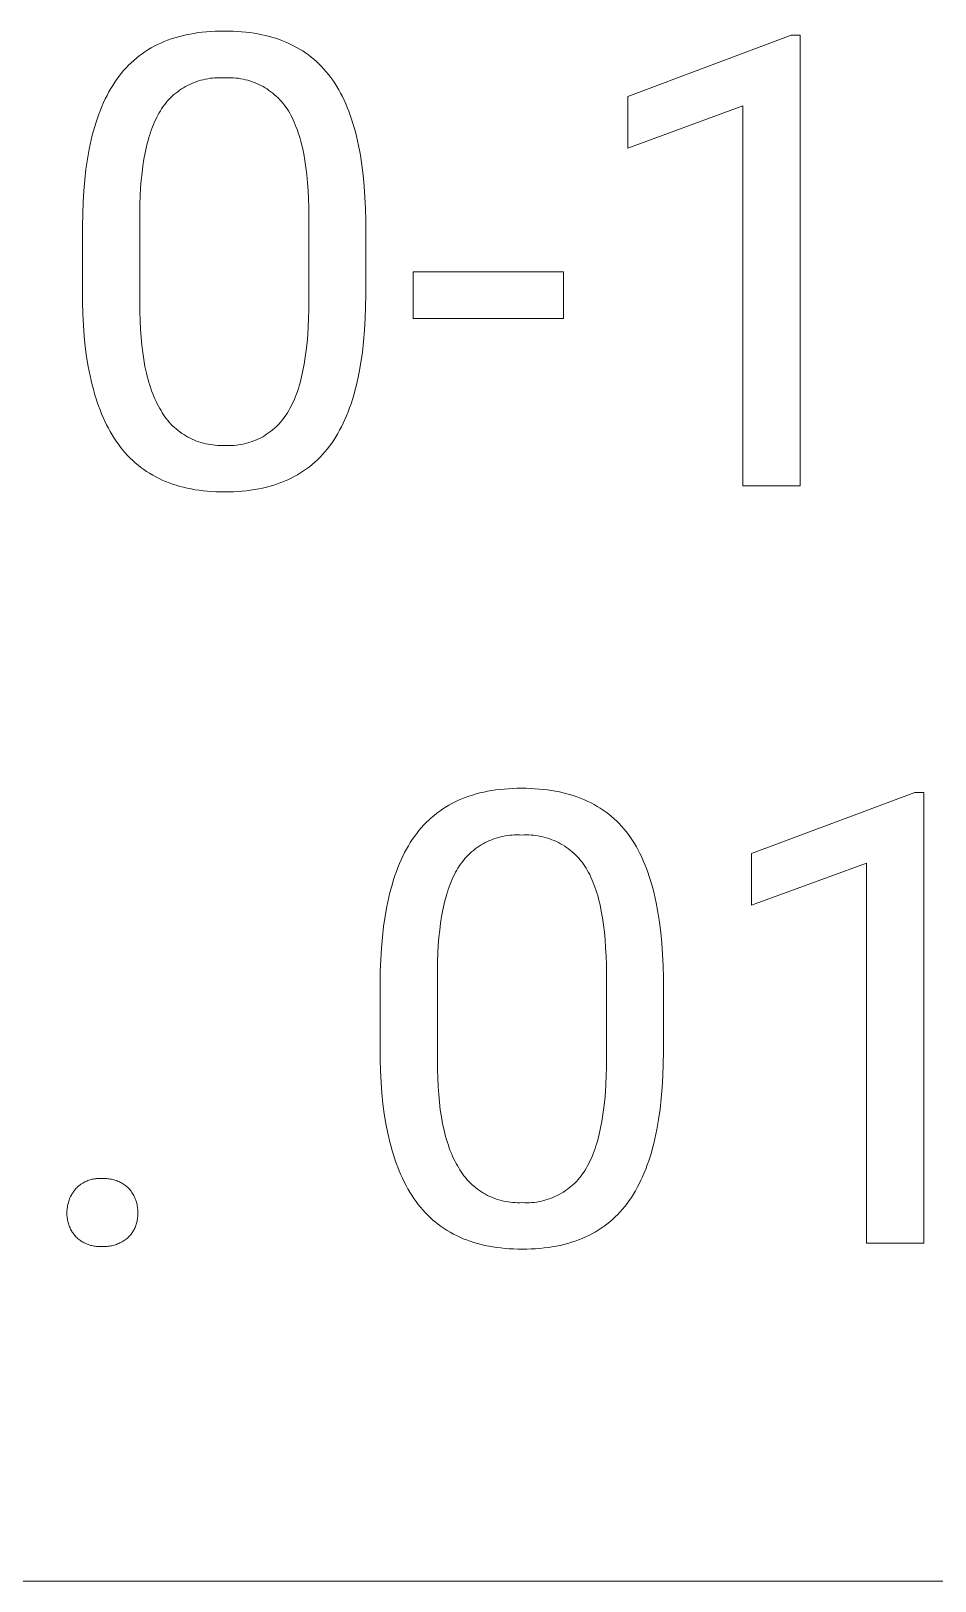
# Model space of a CAD drawing. Header units: millimetres. Extents: x -1893 to 2799, y -925 to 2353.
# Drawn here: x 1751.3 to 1840.9, y -662.3 to -508.8 of the extents above; entities that cross this region are included whole.
import ezdxf

# ---------------------------------------------------------------- set-up
doc = ezdxf.new("R2010")
doc.units = ezdxf.units.MM
doc.header["$MEASUREMENT"] = 0
doc.layers.add('Domyślny', color=7, linetype='Continuous', true_color=0x000000)

msp = doc.modelspace()

# ---------------------------------------------------------------- linework, layer by layer
at = {"layer": 'Domyślny', "color": 18, "lineweight": 15, "true_color": 0x000000}
for p, q in [((1764.85, -509.73), (1765.2, -509.6)), ((1765.2, -509.6), (1765.56, -509.49)), ((1765.56, -509.49), (1765.92, -509.38)), ((1765.92, -509.38), (1766.3, -509.28)), ((1766.3, -509.28), (1766.68, -509.19)), ((1766.68, -509.19), (1767.07, -509.12)), ((1767.07, -509.12), (1767.46, -509.05)), ((1767.46, -509.05), (1767.87, -508.98)), ((1767.87, -508.98), (1768.28, -508.93)), ((1768.28, -508.93), (1768.7, -508.89)), ((1768.7, -508.89), (1769.12, -508.86)), ((1769.12, -508.86), (1769.55, -508.84)), ((1769.55, -508.84), (1770, -508.82)), ((1770, -508.82), (1770.44, -508.82)), ((1770.44, -508.82), (1770.89, -508.82)), ((1770.89, -508.82), (1771.33, -508.83)), ((1771.33, -508.83), (1771.76, -508.86)), ((1771.76, -508.86), (1772.18, -508.89)), ((1772.18, -508.89), (1772.6, -508.93)), ((1772.6, -508.93), (1773.01, -508.98)), ((1773.01, -508.98), (1773.41, -509.04)), ((1773.41, -509.04), (1773.8, -509.1)), ((1773.8, -509.1), (1774.19, -509.18)), ((1774.19, -509.18), (1774.56, -509.27)), ((1774.56, -509.27), (1774.93, -509.36)), ((1774.93, -509.36), (1775.3, -509.46)), ((1775.3, -509.46), (1775.65, -509.57)), ((1775.65, -509.57), (1776, -509.7)), ((1776, -509.7), (1776.34, -509.83)), ((1810.45, -515.29), (1826.62, -509.22)), ((1826.62, -509.22), (1827.51, -509.22)), ((1827.51, -509.22), (1827.51, -553.86)), ((1762.03, -511.28), (1762.32, -511.07)), ((1762.32, -511.07), (1762.61, -510.87)), ((1762.61, -510.87), (1762.9, -510.68)), ((1762.9, -510.68), (1763.21, -510.5)), ((1763.21, -510.5), (1763.52, -510.33)), ((1763.52, -510.33), (1763.84, -510.16)), ((1763.84, -510.16), (1764.17, -510.01)), ((1764.17, -510.01), (1764.51, -509.87)), ((1764.51, -509.87), (1764.85, -509.73)), ((1776.34, -509.83), (1776.67, -509.97)), ((1776.67, -509.97), (1777, -510.11)), ((1777, -510.11), (1777.32, -510.27)), ((1777.32, -510.27), (1777.63, -510.44)), ((1777.63, -510.44), (1777.93, -510.61)), ((1777.93, -510.61), (1778.23, -510.79)), ((1778.23, -510.79), (1778.52, -510.99)), ((1778.52, -510.99), (1778.8, -511.19)), ((1778.8, -511.19), (1779.08, -511.4)), ((1760.26, -513.01), (1760.49, -512.73)), ((1760.49, -512.73), (1760.73, -512.47)), ((1760.73, -512.47), (1760.98, -512.21)), ((1760.98, -512.21), (1761.23, -511.96)), ((1761.23, -511.96), (1761.49, -511.73)), ((1761.49, -511.73), (1761.76, -511.5)), ((1761.76, -511.5), (1762.03, -511.28)), ((1779.08, -511.4), (1779.34, -511.62)), ((1779.34, -511.62), (1779.6, -511.85)), ((1779.6, -511.85), (1779.85, -512.09)), ((1779.85, -512.09), (1780.1, -512.33)), ((1780.1, -512.33), (1780.34, -512.59)), ((1780.34, -512.59), (1780.57, -512.85)), ((1759.22, -514.52), (1759.41, -514.2)), ((1759.41, -514.2), (1759.61, -513.88)), ((1759.61, -513.88), (1759.82, -513.58)), ((1759.82, -513.58), (1760.04, -513.29)), ((1760.04, -513.29), (1760.26, -513.01)), ((1766.63, -514.32), (1766.42, -514.44)), ((1766.83, -514.21), (1766.63, -514.32)), ((1767.04, -514.1), (1766.83, -514.21)), ((1767.25, -514.01), (1767.04, -514.1)), ((1767.47, -513.92), (1767.25, -514.01)), ((1767.69, -513.84), (1767.47, -513.92)), ((1767.91, -513.76), (1767.69, -513.84)), ((1768.13, -513.69), (1767.91, -513.76)), ((1768.36, -513.64), (1768.13, -513.69)), ((1768.59, -513.58), (1768.36, -513.64)), ((1768.82, -513.54), (1768.59, -513.58)), ((1769.05, -513.5), (1768.82, -513.54)), ((1769.28, -513.48), (1769.05, -513.5)), ((1769.51, -513.46), (1769.28, -513.48)), ((1769.74, -513.45), (1769.51, -513.46)), ((1769.98, -513.44), (1769.74, -513.45)), ((1770.21, -513.45), (1769.98, -513.44)), ((1770.44, -513.46), (1770.21, -513.45)), ((1770.68, -513.45), (1770.44, -513.46)), ((1770.92, -513.44), (1770.68, -513.45)), ((1771.15, -513.44), (1770.92, -513.44)), ((1771.39, -513.46), (1771.15, -513.44)), ((1771.62, -513.48), (1771.39, -513.46)), ((1771.85, -513.5), (1771.62, -513.48)), ((1772.09, -513.54), (1771.85, -513.5)), ((1772.32, -513.58), (1772.09, -513.54)), ((1772.55, -513.64), (1772.32, -513.58)), ((1772.78, -513.69), (1772.55, -513.64)), ((1773, -513.76), (1772.78, -513.69)), ((1773.23, -513.84), (1773, -513.76)), ((1773.45, -513.92), (1773.23, -513.84)), ((1773.66, -514.01), (1773.45, -513.92)), ((1773.88, -514.11), (1773.66, -514.01)), ((1774.09, -514.21), (1773.88, -514.11)), ((1774.3, -514.32), (1774.09, -514.21)), ((1774.5, -514.44), (1774.3, -514.32)), ((1780.57, -512.85), (1780.79, -513.13)), ((1780.79, -513.13), (1781.01, -513.41)), ((1781.01, -513.41), (1781.21, -513.7)), ((1781.21, -513.7), (1781.42, -514)), ((1781.42, -514), (1781.61, -514.32)), ((1781.61, -514.32), (1781.8, -514.64)), ((1758.5, -515.91), (1758.67, -515.54)), ((1758.67, -515.54), (1758.85, -515.19)), ((1758.85, -515.19), (1759.03, -514.85)), ((1759.03, -514.85), (1759.22, -514.52)), ((1764.82, -515.78), (1764.67, -515.96)), ((1764.98, -515.61), (1764.82, -515.78)), ((1765.14, -515.44), (1764.98, -515.61)), ((1765.31, -515.28), (1765.14, -515.44)), ((1765.48, -515.12), (1765.31, -515.28)), ((1765.66, -514.97), (1765.48, -515.12)), ((1765.85, -514.83), (1765.66, -514.97)), ((1766.03, -514.69), (1765.85, -514.83)), ((1766.23, -514.56), (1766.03, -514.69)), ((1766.42, -514.44), (1766.23, -514.56)), ((1774.7, -514.56), (1774.5, -514.44)), ((1774.89, -514.7), (1774.7, -514.56)), ((1775.09, -514.83), (1774.89, -514.7)), ((1775.27, -514.98), (1775.09, -514.83)), ((1775.45, -515.13), (1775.27, -514.98)), ((1775.63, -515.29), (1775.45, -515.13)), ((1775.8, -515.45), (1775.63, -515.29)), ((1775.96, -515.62), (1775.8, -515.45)), ((1776.12, -515.79), (1775.96, -515.62)), ((1776.27, -515.97), (1776.12, -515.79)), ((1781.8, -514.64), (1781.98, -514.97)), ((1781.98, -514.97), (1782.16, -515.31)), ((1782.16, -515.31), (1782.33, -515.66)), ((1782.33, -515.66), (1782.49, -516.02)), ((1810.45, -520.41), (1810.45, -515.29)), ((1757.89, -517.45), (1758.04, -517.05)), ((1758.04, -517.05), (1758.19, -516.66)), ((1758.19, -516.66), (1758.34, -516.28)), ((1758.34, -516.28), (1758.5, -515.91)), ((1763.78, -517.36), (1763.67, -517.59)), ((1763.89, -517.14), (1763.78, -517.36)), ((1764.01, -516.93), (1763.89, -517.14)), ((1764.13, -516.72), (1764.01, -516.93)), ((1764.26, -516.53), (1764.13, -516.72)), ((1764.39, -516.33), (1764.26, -516.53)), ((1764.53, -516.14), (1764.39, -516.33)), ((1764.67, -515.96), (1764.53, -516.14)), ((1776.42, -516.16), (1776.27, -515.97)), ((1776.56, -516.35), (1776.42, -516.16)), ((1776.69, -516.54), (1776.56, -516.35)), ((1776.82, -516.74), (1776.69, -516.54)), ((1776.94, -516.95), (1776.82, -516.74)), ((1777.06, -517.16), (1776.94, -516.95)), ((1777.18, -517.39), (1777.06, -517.16)), ((1777.29, -517.62), (1777.18, -517.39)), ((1782.49, -516.02), (1782.65, -516.39)), ((1782.65, -516.39), (1782.8, -516.77)), ((1782.8, -516.77), (1782.94, -517.16)), ((1782.94, -517.16), (1783.08, -517.56)), ((1821.84, -516.24), (1810.45, -520.41)), ((1821.84, -553.86), (1821.84, -516.24)), ((1757.39, -519.15), (1757.51, -518.71)), ((1757.51, -518.71), (1757.63, -518.28)), ((1757.63, -518.28), (1757.76, -517.86)), ((1757.76, -517.86), (1757.89, -517.45)), ((1763.17, -518.84), (1763.09, -519.11)), ((1763.27, -518.57), (1763.17, -518.84)), ((1763.36, -518.32), (1763.27, -518.57)), ((1763.46, -518.07), (1763.36, -518.32)), ((1763.56, -517.83), (1763.46, -518.07)), ((1763.67, -517.59), (1763.56, -517.83)), ((1777.4, -517.86), (1777.29, -517.62)), ((1777.5, -518.1), (1777.4, -517.86)), ((1777.6, -518.36), (1777.5, -518.1)), ((1777.7, -518.62), (1777.6, -518.36)), ((1777.79, -518.89), (1777.7, -518.62)), ((1777.88, -519.17), (1777.79, -518.89)), ((1783.08, -517.56), (1783.21, -517.97)), ((1783.21, -517.97), (1783.33, -518.39)), ((1783.33, -518.39), (1783.45, -518.82)), ((1783.45, -518.82), (1783.56, -519.25)), ((1757.08, -520.53), (1757.18, -520.06)), ((1757.18, -520.06), (1757.28, -519.6)), ((1757.28, -519.6), (1757.39, -519.15)), ((1762.77, -520.25), (1762.63, -520.87)), ((1762.84, -519.96), (1762.77, -520.25)), ((1762.92, -519.67), (1762.84, -519.96)), ((1763, -519.38), (1762.92, -519.67)), ((1763.09, -519.11), (1763, -519.38)), ((1777.97, -519.45), (1777.88, -519.17)), ((1778.05, -519.74), (1777.97, -519.45)), ((1778.12, -520.04), (1778.05, -519.74)), ((1778.2, -520.35), (1778.12, -520.04)), ((1778.33, -520.99), (1778.2, -520.35)), ((1783.56, -519.25), (1783.67, -519.7)), ((1783.67, -519.7), (1783.77, -520.16)), ((1783.77, -520.16), (1783.94, -521.1)), ((1756.76, -522.51), (1756.91, -521.5)), ((1756.91, -521.5), (1757.08, -520.53)), ((1762.51, -521.51), (1762.41, -522.18)), ((1762.63, -520.87), (1762.51, -521.51)), ((1778.45, -521.65), (1778.33, -520.99)), ((1778.55, -522.35), (1778.45, -521.65)), ((1783.94, -521.1), (1784.1, -522.09)), ((1756.64, -523.56), (1756.76, -522.51)), ((1762.32, -522.88), (1762.24, -523.6)), ((1762.41, -522.18), (1762.32, -522.88)), ((1778.64, -523.08), (1778.55, -522.35)), ((1778.71, -523.84), (1778.64, -523.08)), ((1784.1, -522.09), (1784.22, -523.11)), ((1784.22, -523.11), (1784.32, -524.17)), ((1756.48, -525.77), (1756.55, -524.65)), ((1756.55, -524.65), (1756.64, -523.56)), ((1762.18, -524.35), (1762.13, -525.13)), ((1762.24, -523.6), (1762.18, -524.35)), ((1778.76, -524.63), (1778.71, -523.84)), ((1778.8, -525.45), (1778.76, -524.63)), ((1784.32, -524.17), (1784.4, -525.27)), ((1756.44, -526.94), (1756.48, -525.77)), ((1762.1, -525.94), (1762.09, -526.77)), ((1762.13, -525.13), (1762.1, -525.94)), ((1778.83, -526.31), (1778.8, -525.45)), ((1778.84, -527.19), (1778.83, -526.31)), ((1784.4, -525.27), (1784.45, -526.41)), ((1784.45, -526.41), (1784.48, -527.58)), ((1756.43, -528.14), (1756.44, -526.94)), ((1756.43, -535.67), (1756.43, -528.14)), ((1762.09, -526.77), (1762.09, -535.8)), ((1778.84, -536.44), (1778.84, -527.19)), ((1784.48, -527.58), (1784.48, -534.91)), ((1789.16, -537.29), (1789.16, -532.68)), ((1789.16, -532.68), (1804.05, -532.68)), ((1804.05, -532.68), (1804.05, -537.29)), ((1756.46, -536.83), (1756.43, -535.67)), ((1762.09, -535.8), (1762.09, -536.68)), ((1784.48, -534.91), (1784.46, -536.13)), ((1756.52, -537.95), (1756.46, -536.83)), ((1762.09, -536.68), (1762.12, -537.54)), ((1778.78, -538.12), (1778.82, -537.3)), ((1778.82, -537.3), (1778.84, -536.44)), ((1784.42, -537.31), (1784.36, -538.45)), ((1784.46, -536.13), (1784.42, -537.31)), ((1804.05, -537.29), (1789.16, -537.29)), ((1756.6, -539.03), (1756.52, -537.95)), ((1762.12, -537.54), (1762.16, -538.36)), ((1762.16, -538.36), (1762.22, -539.16)), ((1778.73, -538.92), (1778.78, -538.12)), ((1784.36, -538.45), (1784.26, -539.56)), ((1756.7, -540.07), (1756.6, -539.03)), ((1756.83, -541.08), (1756.7, -540.07)), ((1762.22, -539.16), (1762.29, -539.92)), ((1762.29, -539.92), (1762.38, -540.66)), ((1778.49, -541.13), (1778.59, -540.42)), ((1778.59, -540.42), (1778.67, -539.68)), ((1778.67, -539.68), (1778.73, -538.92)), ((1784.26, -539.56), (1784.15, -540.62)), ((1756.99, -542.05), (1756.83, -541.08)), ((1762.38, -540.66), (1762.49, -541.37)), ((1762.49, -541.37), (1762.61, -542.05)), ((1778.26, -542.46), (1778.39, -541.81)), ((1778.39, -541.81), (1778.49, -541.13)), ((1784, -541.64), (1783.83, -542.62)), ((1784.15, -540.62), (1784, -541.64)), ((1757.17, -542.98), (1756.99, -542.05)), ((1757.28, -543.44), (1757.17, -542.98)), ((1757.38, -543.88), (1757.28, -543.44)), ((1762.61, -542.05), (1762.75, -542.7)), ((1762.75, -542.7), (1762.83, -543.01)), ((1762.83, -543.01), (1762.91, -543.32)), ((1762.91, -543.32), (1762.99, -543.62)), ((1777.97, -543.67), (1778.05, -543.38)), ((1778.05, -543.38), (1778.12, -543.08)), ((1778.12, -543.08), (1778.26, -542.46)), ((1783.73, -543.09), (1783.63, -543.56)), ((1783.83, -542.62), (1783.73, -543.09)), ((1757.5, -544.31), (1757.38, -543.88)), ((1757.62, -544.74), (1757.5, -544.31)), ((1757.74, -545.16), (1757.62, -544.74)), ((1762.99, -543.62), (1763.08, -543.91)), ((1763.08, -543.91), (1763.18, -544.2)), ((1763.18, -544.2), (1763.27, -544.47)), ((1763.27, -544.47), (1763.37, -544.74)), ((1763.37, -544.74), (1763.48, -545.01)), ((1763.48, -545.01), (1763.59, -545.26)), ((1777.41, -545.28), (1777.52, -545.03)), ((1777.52, -545.03), (1777.61, -544.77)), ((1777.61, -544.77), (1777.71, -544.51)), ((1777.71, -544.51), (1777.8, -544.24)), ((1777.8, -544.24), (1777.88, -543.96)), ((1777.88, -543.96), (1777.97, -543.67)), ((1783.29, -544.9), (1783.16, -545.32)), ((1783.41, -544.46), (1783.29, -544.9)), ((1783.52, -544.01), (1783.41, -544.46)), ((1783.63, -543.56), (1783.52, -544.01)), ((1757.88, -545.57), (1757.74, -545.16)), ((1758.02, -545.96), (1757.88, -545.57)), ((1758.16, -546.35), (1758.02, -545.96)), ((1758.31, -546.74), (1758.16, -546.35)), ((1763.59, -545.26), (1763.7, -545.51)), ((1763.7, -545.51), (1763.82, -545.75)), ((1763.82, -545.75), (1763.94, -545.98)), ((1763.94, -545.98), (1764.07, -546.21)), ((1764.07, -546.21), (1764.2, -546.42)), ((1764.2, -546.42), (1764.32, -546.63)), ((1776.73, -546.63), (1776.85, -546.42)), ((1776.85, -546.42), (1776.97, -546.21)), ((1776.97, -546.21), (1777.09, -545.98)), ((1777.09, -545.98), (1777.2, -545.76)), ((1777.2, -545.76), (1777.31, -545.52)), ((1777.31, -545.52), (1777.41, -545.28)), ((1782.73, -546.54), (1782.58, -546.92)), ((1782.88, -546.14), (1782.73, -546.54)), ((1783.02, -545.74), (1782.88, -546.14)), ((1783.16, -545.32), (1783.02, -545.74)), ((1758.47, -547.11), (1758.31, -546.74)), ((1758.64, -547.47), (1758.47, -547.11)), ((1758.81, -547.82), (1758.64, -547.47)), ((1758.99, -548.17), (1758.81, -547.82)), ((1764.32, -546.63), (1764.44, -546.83)), ((1764.44, -546.83), (1764.58, -547.02)), ((1764.58, -547.02), (1764.72, -547.21)), ((1764.72, -547.21), (1764.87, -547.39)), ((1764.87, -547.39), (1765.02, -547.57)), ((1765.02, -547.57), (1765.18, -547.75)), ((1765.18, -547.75), (1765.35, -547.92)), ((1765.35, -547.92), (1765.52, -548.08)), ((1765.52, -548.08), (1765.7, -548.23)), ((1775.39, -548.2), (1775.56, -548.05)), ((1775.56, -548.05), (1775.73, -547.89)), ((1775.73, -547.89), (1775.89, -547.72)), ((1775.89, -547.72), (1776.04, -547.55)), ((1776.04, -547.55), (1776.19, -547.38)), ((1776.19, -547.38), (1776.34, -547.2)), ((1776.34, -547.2), (1776.47, -547.01)), ((1776.47, -547.01), (1776.6, -546.82)), ((1776.6, -546.82), (1776.73, -546.63)), ((1782.07, -548.02), (1781.89, -548.36)), ((1782.25, -547.66), (1782.07, -548.02)), ((1782.42, -547.3), (1782.25, -547.66)), ((1782.58, -546.92), (1782.42, -547.3)), ((1759.17, -548.5), (1758.99, -548.17)), ((1759.36, -548.83), (1759.17, -548.5)), ((1759.56, -549.15), (1759.36, -548.83)), ((1759.77, -549.45), (1759.56, -549.15)), ((1759.98, -549.75), (1759.77, -549.45)), ((1765.7, -548.23), (1765.88, -548.38)), ((1765.88, -548.38), (1766.07, -548.53)), ((1766.07, -548.53), (1766.26, -548.67)), ((1766.26, -548.67), (1766.46, -548.8)), ((1766.46, -548.8), (1766.66, -548.92)), ((1766.66, -548.92), (1766.86, -549.04)), ((1766.86, -549.04), (1767.07, -549.15)), ((1767.07, -549.15), (1767.29, -549.25)), ((1767.29, -549.25), (1767.5, -549.34)), ((1767.5, -549.34), (1767.72, -549.43)), ((1767.72, -549.43), (1767.95, -549.51)), ((1767.95, -549.51), (1768.17, -549.58)), ((1768.17, -549.58), (1768.4, -549.65)), ((1772.56, -549.67), (1772.78, -549.62)), ((1772.78, -549.62), (1773, -549.55)), ((1773, -549.55), (1773.22, -549.48)), ((1773.22, -549.48), (1773.44, -549.39)), ((1773.44, -549.39), (1773.65, -549.31)), ((1773.65, -549.31), (1773.86, -549.21)), ((1773.86, -549.21), (1774.07, -549.11)), ((1774.07, -549.11), (1774.27, -549)), ((1774.27, -549), (1774.47, -548.88)), ((1774.47, -548.88), (1774.66, -548.76)), ((1774.66, -548.76), (1774.85, -548.63)), ((1774.85, -548.63), (1775.04, -548.49)), ((1775.04, -548.49), (1775.22, -548.35)), ((1775.22, -548.35), (1775.39, -548.2)), ((1781.31, -549.34), (1781.1, -549.64)), ((1781.51, -549.02), (1781.31, -549.34)), ((1781.7, -548.7), (1781.51, -549.02)), ((1781.89, -548.36), (1781.7, -548.7)), ((1760.19, -550.04), (1759.98, -549.75)), ((1760.42, -550.33), (1760.19, -550.04)), ((1760.65, -550.6), (1760.42, -550.33)), ((1760.89, -550.86), (1760.65, -550.6)), ((1761.14, -551.12), (1760.89, -550.86)), ((1761.39, -551.36), (1761.14, -551.12)), ((1768.4, -549.65), (1768.63, -549.7)), ((1768.63, -549.7), (1768.86, -549.75)), ((1768.86, -549.75), (1769.09, -549.79)), ((1769.09, -549.79), (1769.33, -549.82)), ((1769.33, -549.82), (1769.56, -549.85)), ((1769.56, -549.85), (1769.8, -549.86)), ((1769.8, -549.86), (1770.03, -549.87)), ((1770.03, -549.87), (1770.27, -549.87)), ((1770.27, -549.87), (1770.51, -549.86)), ((1770.51, -549.86), (1770.74, -549.87)), ((1770.74, -549.87), (1770.97, -549.87)), ((1770.97, -549.87), (1771.2, -549.87)), ((1771.2, -549.87), (1771.43, -549.86)), ((1771.43, -549.86), (1771.66, -549.84)), ((1771.66, -549.84), (1771.88, -549.81)), ((1771.88, -549.81), (1772.11, -549.77)), ((1772.11, -549.77), (1772.34, -549.73)), ((1772.34, -549.73), (1772.56, -549.67)), ((1779.95, -551.03), (1779.69, -551.28)), ((1780.19, -550.77), (1779.95, -551.03)), ((1780.43, -550.51), (1780.19, -550.77)), ((1780.66, -550.23), (1780.43, -550.51)), ((1780.88, -549.94), (1780.66, -550.23)), ((1781.1, -549.64), (1780.88, -549.94)), ((1761.65, -551.6), (1761.39, -551.36)), ((1761.92, -551.82), (1761.65, -551.6)), ((1762.19, -552.04), (1761.92, -551.82)), ((1762.48, -552.25), (1762.19, -552.04)), ((1762.77, -552.44), (1762.48, -552.25)), ((1763.06, -552.63), (1762.77, -552.44)), ((1763.37, -552.81), (1763.06, -552.63)), ((1778.02, -552.58), (1777.71, -552.77)), ((1778.32, -552.39), (1778.02, -552.58)), ((1778.61, -552.19), (1778.32, -552.39)), ((1778.89, -551.98), (1778.61, -552.19)), ((1779.16, -551.76), (1778.89, -551.98)), ((1779.43, -551.52), (1779.16, -551.76)), ((1779.69, -551.28), (1779.43, -551.52)), ((1763.68, -552.98), (1763.37, -552.81)), ((1764, -553.14), (1763.68, -552.98)), ((1764.32, -553.3), (1764, -553.14)), ((1764.65, -553.44), (1764.32, -553.3)), ((1764.99, -553.57), (1764.65, -553.44)), ((1765.34, -553.7), (1764.99, -553.57)), ((1765.7, -553.81), (1765.34, -553.7)), ((1766.06, -553.92), (1765.7, -553.81)), ((1766.43, -554.01), (1766.06, -553.92)), ((1766.8, -554.1), (1766.43, -554.01)), ((1767.19, -554.18), (1766.8, -554.1)), ((1767.58, -554.25), (1767.19, -554.18)), ((1773.47, -554.24), (1773.07, -554.3)), ((1773.87, -554.17), (1773.47, -554.24)), ((1774.25, -554.09), (1773.87, -554.17)), ((1774.63, -554), (1774.25, -554.09)), ((1775.01, -553.9), (1774.63, -554)), ((1775.37, -553.79), (1775.01, -553.9)), ((1775.73, -553.67), (1775.37, -553.79)), ((1776.08, -553.55), (1775.73, -553.67)), ((1776.42, -553.41), (1776.08, -553.55)), ((1776.75, -553.26), (1776.42, -553.41)), ((1777.08, -553.11), (1776.75, -553.26)), ((1777.4, -552.94), (1777.08, -553.11)), ((1777.71, -552.77), (1777.4, -552.94)), ((1827.51, -553.86), (1821.84, -553.86)), ((1767.97, -554.31), (1767.58, -554.25)), ((1768.38, -554.36), (1767.97, -554.31)), ((1768.79, -554.4), (1768.38, -554.36)), ((1769.21, -554.43), (1768.79, -554.4)), ((1769.63, -554.45), (1769.21, -554.43)), ((1770.07, -554.47), (1769.63, -554.45)), ((1770.51, -554.47), (1770.07, -554.47)), ((1770.95, -554.47), (1770.51, -554.47)), ((1771.39, -554.45), (1770.95, -554.47)), ((1771.82, -554.43), (1771.39, -554.45)), ((1772.25, -554.4), (1771.82, -554.43)), ((1772.66, -554.35), (1772.25, -554.4)), ((1773.07, -554.3), (1772.66, -554.35)), ((1793.65, -585.02), (1793.99, -584.87)), ((1793.99, -584.87), (1794.33, -584.74)), ((1794.33, -584.74), (1794.68, -584.61)), ((1794.68, -584.61), (1795.04, -584.5)), ((1795.04, -584.5), (1795.4, -584.39)), ((1795.4, -584.39), (1795.78, -584.29)), ((1795.78, -584.29), (1796.16, -584.2)), ((1796.16, -584.2), (1796.55, -584.12)), ((1796.55, -584.12), (1796.94, -584.05)), ((1796.94, -584.05), (1797.35, -583.99)), ((1797.35, -583.99), (1797.76, -583.94)), ((1797.76, -583.94), (1798.17, -583.9)), ((1798.17, -583.9), (1798.6, -583.87)), ((1798.6, -583.87), (1799.03, -583.84)), ((1799.03, -583.84), (1799.48, -583.83)), ((1799.48, -583.83), (1799.92, -583.83)), ((1799.92, -583.83), (1800.37, -583.83)), ((1800.37, -583.83), (1800.81, -583.84)), ((1800.81, -583.84), (1801.24, -583.87)), ((1801.24, -583.87), (1801.66, -583.9)), ((1801.66, -583.9), (1802.08, -583.94)), ((1802.08, -583.94), (1802.49, -583.99)), ((1802.49, -583.99), (1802.89, -584.05)), ((1802.89, -584.05), (1803.28, -584.11)), ((1803.28, -584.11), (1803.67, -584.19)), ((1803.67, -584.19), (1804.04, -584.27)), ((1804.04, -584.27), (1804.41, -584.37)), ((1804.41, -584.37), (1804.78, -584.47)), ((1804.78, -584.47), (1805.13, -584.58)), ((1805.13, -584.58), (1805.48, -584.7)), ((1805.48, -584.7), (1805.82, -584.83)), ((1805.82, -584.83), (1806.15, -584.97)), ((1822.68, -590.29), (1838.86, -584.23)), ((1838.86, -584.23), (1839.75, -584.23)), ((1839.75, -584.23), (1839.75, -628.87)), ((1791.24, -586.51), (1791.51, -586.29)), ((1791.51, -586.29), (1791.8, -586.08)), ((1791.8, -586.08), (1792.09, -585.88)), ((1792.09, -585.88), (1792.38, -585.69)), ((1792.38, -585.69), (1792.69, -585.51)), ((1792.69, -585.51), (1793, -585.34)), ((1793, -585.34), (1793.32, -585.17)), ((1793.32, -585.17), (1793.65, -585.02)), ((1806.15, -584.97), (1806.48, -585.12)), ((1806.48, -585.12), (1806.8, -585.28)), ((1806.8, -585.28), (1807.11, -585.44)), ((1807.11, -585.44), (1807.41, -585.62)), ((1807.41, -585.62), (1807.71, -585.8)), ((1807.71, -585.8), (1808, -585.99)), ((1808, -585.99), (1808.28, -586.19)), ((1808.28, -586.19), (1808.56, -586.4)), ((1808.56, -586.4), (1808.82, -586.62)), ((1789.52, -588.3), (1789.74, -588.02)), ((1789.74, -588.02), (1789.97, -587.74)), ((1789.97, -587.74), (1790.21, -587.48)), ((1790.21, -587.48), (1790.45, -587.22)), ((1790.45, -587.22), (1790.71, -586.97)), ((1790.71, -586.97), (1790.97, -586.74)), ((1790.97, -586.74), (1791.24, -586.51)), ((1808.82, -586.62), (1809.08, -586.85)), ((1809.08, -586.85), (1809.33, -587.09)), ((1809.33, -587.09), (1809.58, -587.33)), ((1809.58, -587.33), (1809.82, -587.59)), ((1809.82, -587.59), (1810.05, -587.85)), ((1810.05, -587.85), (1810.27, -588.12)), ((1788.51, -589.86), (1788.7, -589.53)), ((1788.7, -589.53), (1788.89, -589.21)), ((1788.89, -589.21), (1789.09, -588.89)), ((1789.09, -588.89), (1789.3, -588.59)), ((1789.3, -588.59), (1789.52, -588.3)), ((1795.9, -589.44), (1795.7, -589.56)), ((1796.1, -589.32), (1795.9, -589.44)), ((1796.31, -589.21), (1796.1, -589.32)), ((1796.52, -589.11), (1796.31, -589.21)), ((1796.73, -589.01), (1796.52, -589.11)), ((1796.95, -588.92), (1796.73, -589.01)), ((1797.17, -588.84), (1796.95, -588.92)), ((1797.39, -588.77), (1797.17, -588.84)), ((1797.61, -588.7), (1797.39, -588.77)), ((1797.84, -588.64), (1797.61, -588.7)), ((1798.07, -588.59), (1797.84, -588.64)), ((1798.3, -588.55), (1798.07, -588.59)), ((1798.53, -588.51), (1798.3, -588.55)), ((1798.76, -588.48), (1798.53, -588.51)), ((1798.99, -588.46), (1798.76, -588.48)), ((1799.22, -588.45), (1798.99, -588.46)), ((1799.46, -588.45), (1799.22, -588.45)), ((1799.69, -588.45), (1799.46, -588.45)), ((1799.92, -588.47), (1799.69, -588.45)), ((1800.16, -588.45), (1799.92, -588.47)), ((1800.39, -588.45), (1800.16, -588.45)), ((1800.63, -588.45), (1800.39, -588.45)), ((1800.87, -588.46), (1800.63, -588.45)), ((1801.1, -588.48), (1800.87, -588.46)), ((1801.33, -588.51), (1801.1, -588.48)), ((1801.57, -588.55), (1801.33, -588.51)), ((1801.8, -588.59), (1801.57, -588.55)), ((1802.03, -588.64), (1801.8, -588.59)), ((1802.25, -588.7), (1802.03, -588.64)), ((1802.48, -588.77), (1802.25, -588.7)), ((1802.7, -588.84), (1802.48, -588.77)), ((1802.92, -588.92), (1802.7, -588.84)), ((1803.14, -589.01), (1802.92, -588.92)), ((1803.36, -589.11), (1803.14, -589.01)), ((1803.57, -589.21), (1803.36, -589.11)), ((1803.77, -589.32), (1803.57, -589.21)), ((1803.98, -589.44), (1803.77, -589.32)), ((1804.18, -589.56), (1803.98, -589.44)), ((1810.27, -588.12), (1810.49, -588.4)), ((1810.49, -588.4), (1810.69, -588.7)), ((1810.69, -588.7), (1810.9, -589)), ((1810.9, -589), (1811.09, -589.31)), ((1811.09, -589.31), (1811.28, -589.63)), ((1787.82, -591.29), (1787.98, -590.91)), ((1787.98, -590.91), (1788.15, -590.55)), ((1788.15, -590.55), (1788.33, -590.2)), ((1788.33, -590.2), (1788.51, -589.86)), ((1794.15, -590.97), (1794.01, -591.15)), ((1794.3, -590.79), (1794.15, -590.97)), ((1794.46, -590.62), (1794.3, -590.79)), ((1794.62, -590.45), (1794.46, -590.62)), ((1794.79, -590.29), (1794.62, -590.45)), ((1794.96, -590.13), (1794.79, -590.29)), ((1795.14, -589.98), (1794.96, -590.13)), ((1795.32, -589.83), (1795.14, -589.98)), ((1795.51, -589.7), (1795.32, -589.83)), ((1795.7, -589.56), (1795.51, -589.7)), ((1804.37, -589.69), (1804.18, -589.56)), ((1804.56, -589.83), (1804.37, -589.69)), ((1804.75, -589.98), (1804.56, -589.83)), ((1804.93, -590.13), (1804.75, -589.98)), ((1805.11, -590.28), (1804.93, -590.13)), ((1805.28, -590.45), (1805.11, -590.28)), ((1805.44, -590.61), (1805.28, -590.45)), ((1805.6, -590.79), (1805.44, -590.61)), ((1805.75, -590.97), (1805.6, -590.79)), ((1805.9, -591.15), (1805.75, -590.97)), ((1811.28, -589.63), (1811.46, -589.96)), ((1811.46, -589.96), (1811.64, -590.3)), ((1811.64, -590.3), (1811.81, -590.65)), ((1811.81, -590.65), (1811.97, -591.01)), ((1811.97, -591.01), (1812.13, -591.38)), ((1822.68, -595.42), (1822.68, -590.29)), ((1787.24, -592.87), (1787.37, -592.46)), ((1787.37, -592.46), (1787.52, -592.06)), ((1787.52, -592.06), (1787.67, -591.67)), ((1787.67, -591.67), (1787.82, -591.29)), ((1793.15, -592.6), (1793.04, -592.84)), ((1793.26, -592.37), (1793.15, -592.6)), ((1793.37, -592.15), (1793.26, -592.37)), ((1793.49, -591.94), (1793.37, -592.15)), ((1793.61, -591.73), (1793.49, -591.94)), ((1793.74, -591.53), (1793.61, -591.73)), ((1793.87, -591.34), (1793.74, -591.53)), ((1794.01, -591.15), (1793.87, -591.34)), ((1806.04, -591.34), (1805.9, -591.15)), ((1806.17, -591.53), (1806.04, -591.34)), ((1806.3, -591.73), (1806.17, -591.53)), ((1806.42, -591.94), (1806.3, -591.73)), ((1806.54, -592.16), (1806.42, -591.94)), ((1806.66, -592.38), (1806.54, -592.16)), ((1806.77, -592.62), (1806.66, -592.38)), ((1806.88, -592.86), (1806.77, -592.62)), ((1812.13, -591.38), (1812.28, -591.76)), ((1812.28, -591.76), (1812.42, -592.15)), ((1812.42, -592.15), (1812.56, -592.55)), ((1812.56, -592.55), (1812.69, -592.96)), ((1834.07, -591.25), (1822.68, -595.42)), ((1834.07, -628.87), (1834.07, -591.25)), ((1786.76, -594.61), (1786.87, -594.16)), ((1786.87, -594.16), (1786.99, -593.72)), ((1786.99, -593.72), (1787.11, -593.29)), ((1787.11, -593.29), (1787.24, -592.87)), ((1792.57, -594.11), (1792.48, -594.39)), ((1792.65, -593.85), (1792.57, -594.11)), ((1792.75, -593.58), (1792.65, -593.85)), ((1792.84, -593.33), (1792.75, -593.58)), ((1792.94, -593.08), (1792.84, -593.33)), ((1793.04, -592.84), (1792.94, -593.08)), ((1806.98, -593.1), (1806.88, -592.86)), ((1807.08, -593.36), (1806.98, -593.1)), ((1807.18, -593.62), (1807.08, -593.36)), ((1807.27, -593.89), (1807.18, -593.62)), ((1807.36, -594.17), (1807.27, -593.89)), ((1812.69, -592.96), (1812.81, -593.38)), ((1812.81, -593.38), (1812.93, -593.81)), ((1812.93, -593.81), (1813.04, -594.25)), ((1786.39, -596.51), (1786.56, -595.54)), ((1786.56, -595.54), (1786.66, -595.07)), ((1786.66, -595.07), (1786.76, -594.61)), ((1792.25, -595.26), (1792.11, -595.88)), ((1792.32, -594.96), (1792.25, -595.26)), ((1792.4, -594.67), (1792.32, -594.96)), ((1792.48, -594.39), (1792.4, -594.67)), ((1807.45, -594.45), (1807.36, -594.17)), ((1807.53, -594.75), (1807.45, -594.45)), ((1807.6, -595.05), (1807.53, -594.75)), ((1807.68, -595.36), (1807.6, -595.05)), ((1807.81, -595.99), (1807.68, -595.36)), ((1813.04, -594.25), (1813.15, -594.7)), ((1813.15, -594.7), (1813.25, -595.16)), ((1813.25, -595.16), (1813.42, -596.1)), ((1786.24, -597.52), (1786.39, -596.51)), ((1791.89, -597.19), (1791.8, -597.88)), ((1791.99, -596.52), (1791.89, -597.19)), ((1792.11, -595.88), (1791.99, -596.52)), ((1807.93, -596.66), (1807.81, -595.99)), ((1808.03, -597.36), (1807.93, -596.66)), ((1813.42, -596.1), (1813.58, -597.09)), ((1813.58, -597.09), (1813.7, -598.11)), ((1786.03, -599.66), (1786.12, -598.57)), ((1786.12, -598.57), (1786.24, -597.52)), ((1791.72, -598.61), (1791.66, -599.36)), ((1791.8, -597.88), (1791.72, -598.61)), ((1808.12, -598.09), (1808.03, -597.36)), ((1808.19, -598.85), (1808.12, -598.09)), ((1813.7, -598.11), (1813.8, -599.17)), ((1785.96, -600.78), (1786.03, -599.66)), ((1791.61, -600.14), (1791.58, -600.95)), ((1791.66, -599.36), (1791.61, -600.14)), ((1808.24, -599.64), (1808.19, -598.85)), ((1808.28, -600.46), (1808.24, -599.64)), ((1813.8, -599.17), (1813.88, -600.27)), ((1813.88, -600.27), (1813.93, -601.41)), ((1785.92, -601.95), (1785.96, -600.78)), ((1791.58, -600.95), (1791.57, -601.78)), ((1791.57, -601.78), (1791.57, -610.81)), ((1808.31, -601.32), (1808.28, -600.46)), ((1808.31, -602.2), (1808.31, -601.32)), ((1813.93, -601.41), (1813.96, -602.59)), ((1785.91, -603.15), (1785.92, -601.95)), ((1785.91, -610.68), (1785.91, -603.15)), ((1808.31, -611.45), (1808.31, -602.2)), ((1813.96, -602.59), (1813.96, -609.92)), ((1785.94, -611.83), (1785.91, -610.68)), ((1791.57, -610.81), (1791.57, -611.69)), ((1813.96, -609.92), (1813.94, -611.14)), ((1786, -612.95), (1785.94, -611.83)), ((1791.57, -611.69), (1791.6, -612.54)), ((1791.6, -612.54), (1791.64, -613.37)), ((1808.26, -613.13), (1808.3, -612.3)), ((1808.3, -612.3), (1808.31, -611.45)), ((1813.9, -612.32), (1813.84, -613.46)), ((1813.94, -611.14), (1813.9, -612.32)), ((1786.08, -614.03), (1786, -612.95)), ((1786.18, -615.07), (1786.08, -614.03)), ((1791.64, -613.37), (1791.7, -614.16)), ((1808.15, -614.69), (1808.21, -613.93)), ((1808.21, -613.93), (1808.26, -613.13)), ((1813.84, -613.46), (1813.74, -614.56)), ((1786.31, -616.08), (1786.18, -615.07)), ((1791.7, -614.16), (1791.77, -614.93)), ((1791.77, -614.93), (1791.86, -615.67)), ((1807.97, -616.14), (1808.07, -615.43)), ((1808.07, -615.43), (1808.15, -614.69)), ((1813.63, -615.62), (1813.48, -616.64)), ((1813.74, -614.56), (1813.63, -615.62)), ((1786.47, -617.04), (1786.31, -616.08)), ((1786.65, -617.98), (1786.47, -617.04)), ((1791.86, -615.67), (1791.97, -616.37)), ((1791.97, -616.37), (1792.09, -617.05)), ((1792.09, -617.05), (1792.23, -617.7)), ((1807.74, -617.47), (1807.87, -616.82)), ((1807.87, -616.82), (1807.97, -616.14)), ((1813.48, -616.64), (1813.31, -617.62)), ((1786.76, -618.43), (1786.65, -617.98)), ((1786.86, -618.88), (1786.76, -618.43)), ((1792.23, -617.7), (1792.31, -618.01)), ((1792.31, -618.01), (1792.39, -618.32)), ((1792.39, -618.32), (1792.47, -618.62)), ((1792.47, -618.62), (1792.56, -618.91)), ((1807.36, -618.97), (1807.45, -618.68)), ((1807.45, -618.68), (1807.53, -618.39)), ((1807.53, -618.39), (1807.6, -618.09)), ((1807.6, -618.09), (1807.74, -617.47)), ((1813.11, -618.56), (1813, -619.01)), ((1813.21, -618.09), (1813.11, -618.56)), ((1813.31, -617.62), (1813.21, -618.09)), ((1786.98, -619.31), (1786.86, -618.88)), ((1787.1, -619.74), (1786.98, -619.31)), ((1787.22, -620.15), (1787.1, -619.74)), ((1787.36, -620.56), (1787.22, -620.15)), ((1792.56, -618.91), (1792.66, -619.19)), ((1792.66, -619.19), (1792.75, -619.47)), ((1792.75, -619.47), (1792.85, -619.74)), ((1792.85, -619.74), (1792.96, -620)), ((1792.96, -620), (1793.07, -620.26)), ((1793.07, -620.26), (1793.18, -620.5)), ((1806.89, -620.29), (1807, -620.04)), ((1807, -620.04), (1807.09, -619.78)), ((1807.09, -619.78), (1807.19, -619.52)), ((1807.19, -619.52), (1807.28, -619.25)), ((1807.28, -619.25), (1807.36, -618.97)), ((1812.77, -619.89), (1812.64, -620.32)), ((1812.89, -619.46), (1812.77, -619.89)), ((1813, -619.01), (1812.89, -619.46)), ((1787.5, -620.96), (1787.36, -620.56)), ((1787.64, -621.35), (1787.5, -620.96)), ((1787.79, -621.73), (1787.64, -621.35)), ((1787.95, -622.1), (1787.79, -621.73)), ((1793.18, -620.5), (1793.3, -620.74)), ((1793.3, -620.74), (1793.42, -620.98)), ((1793.42, -620.98), (1793.55, -621.2)), ((1793.55, -621.2), (1793.68, -621.42)), ((1793.68, -621.42), (1793.8, -621.62)), ((1793.8, -621.62), (1793.92, -621.82)), ((1806.08, -621.84), (1806.21, -621.64)), ((1806.21, -621.64), (1806.33, -621.43)), ((1806.33, -621.43), (1806.45, -621.22)), ((1806.45, -621.22), (1806.57, -620.99)), ((1806.57, -620.99), (1806.68, -620.77)), ((1806.68, -620.77), (1806.79, -620.53)), ((1806.79, -620.53), (1806.89, -620.29)), ((1812.21, -621.54), (1812.06, -621.92)), ((1812.36, -621.14), (1812.21, -621.54)), ((1812.5, -620.73), (1812.36, -621.14)), ((1812.64, -620.32), (1812.5, -620.73)), ((1755.85, -623.39), (1755.93, -623.32)), ((1755.93, -623.32), (1756.01, -623.25)), ((1756.01, -623.25), (1756.1, -623.18)), ((1756.1, -623.18), (1756.18, -623.11)), ((1756.18, -623.11), (1756.27, -623.05)), ((1756.27, -623.05), (1756.37, -622.99)), ((1756.37, -622.99), (1756.46, -622.93)), ((1756.46, -622.93), (1756.56, -622.87)), ((1756.56, -622.87), (1756.65, -622.82)), ((1756.65, -622.82), (1756.75, -622.77)), ((1756.75, -622.77), (1756.85, -622.73)), ((1756.85, -622.73), (1756.96, -622.69)), ((1756.96, -622.69), (1757.06, -622.65)), ((1757.06, -622.65), (1757.17, -622.62)), ((1757.17, -622.62), (1757.27, -622.59)), ((1757.27, -622.59), (1757.38, -622.56)), ((1757.38, -622.56), (1757.49, -622.54)), ((1757.49, -622.54), (1757.59, -622.52)), ((1757.59, -622.52), (1757.7, -622.5)), ((1757.7, -622.5), (1757.81, -622.49)), ((1757.81, -622.49), (1757.92, -622.48)), ((1757.92, -622.48), (1758.03, -622.48)), ((1758.03, -622.48), (1758.14, -622.48)), ((1758.14, -622.48), (1758.25, -622.48)), ((1758.25, -622.48), (1758.36, -622.49)), ((1758.36, -622.49), (1758.48, -622.48)), ((1758.48, -622.48), (1758.6, -622.48)), ((1758.6, -622.48), (1758.71, -622.48)), ((1758.71, -622.48), (1758.83, -622.49)), ((1758.83, -622.49), (1758.95, -622.5)), ((1758.95, -622.5), (1759.06, -622.51)), ((1759.06, -622.51), (1759.18, -622.53)), ((1759.18, -622.53), (1759.29, -622.55)), ((1759.29, -622.55), (1759.41, -622.58)), ((1759.41, -622.58), (1759.52, -622.61)), ((1759.52, -622.61), (1759.63, -622.64)), ((1759.63, -622.64), (1759.74, -622.68)), ((1759.74, -622.68), (1759.85, -622.72)), ((1759.85, -622.72), (1759.96, -622.76)), ((1759.96, -622.76), (1760.07, -622.81)), ((1760.07, -622.81), (1760.17, -622.86)), ((1760.17, -622.86), (1760.27, -622.91)), ((1760.27, -622.91), (1760.38, -622.97)), ((1760.38, -622.97), (1760.47, -623.04)), ((1760.47, -623.04), (1760.57, -623.1)), ((1760.57, -623.1), (1760.67, -623.17)), ((1760.67, -623.17), (1760.76, -623.24)), ((1760.76, -623.24), (1760.85, -623.31)), ((1760.85, -623.31), (1760.94, -623.39)), ((1788.12, -622.46), (1787.95, -622.1)), ((1788.29, -622.82), (1788.12, -622.46)), ((1788.47, -623.16), (1788.29, -622.82)), ((1788.65, -623.5), (1788.47, -623.16)), ((1793.92, -621.82), (1794.06, -622.02)), ((1794.06, -622.02), (1794.2, -622.2)), ((1794.2, -622.2), (1794.35, -622.39)), ((1794.35, -622.39), (1794.5, -622.57)), ((1794.5, -622.57), (1794.66, -622.74)), ((1794.66, -622.74), (1794.83, -622.91)), ((1794.83, -622.91), (1795, -623.08)), ((1795, -623.08), (1795.18, -623.23)), ((1795.18, -623.23), (1795.36, -623.38)), ((1804.64, -623.4), (1804.82, -623.25)), ((1804.82, -623.25), (1805, -623.09)), ((1805, -623.09), (1805.17, -622.93)), ((1805.17, -622.93), (1805.34, -622.76)), ((1805.34, -622.76), (1805.5, -622.59)), ((1805.5, -622.59), (1805.65, -622.41)), ((1805.65, -622.41), (1805.8, -622.22)), ((1805.8, -622.22), (1805.94, -622.03)), ((1805.94, -622.03), (1806.08, -621.84)), ((1811.55, -623.02), (1811.37, -623.37)), ((1811.73, -622.66), (1811.55, -623.02)), ((1811.9, -622.3), (1811.73, -622.66)), ((1812.06, -621.92), (1811.9, -622.3)), ((1754.99, -624.95), (1755.02, -624.84)), ((1755.02, -624.84), (1755.05, -624.72)), ((1755.05, -624.72), (1755.09, -624.61)), ((1755.09, -624.61), (1755.14, -624.49)), ((1755.14, -624.49), (1755.18, -624.38)), ((1755.18, -624.38), (1755.24, -624.27)), ((1755.24, -624.27), (1755.29, -624.17)), ((1755.29, -624.17), (1755.35, -624.06)), ((1755.35, -624.06), (1755.41, -623.96)), ((1755.41, -623.96), (1755.48, -623.85)), ((1755.48, -623.85), (1755.54, -623.76)), ((1755.54, -623.76), (1755.62, -623.66)), ((1755.62, -623.66), (1755.69, -623.56)), ((1755.69, -623.56), (1755.77, -623.47)), ((1755.77, -623.47), (1755.85, -623.39)), ((1760.94, -623.39), (1761.02, -623.47)), ((1761.02, -623.47), (1761.1, -623.56)), ((1761.1, -623.56), (1761.17, -623.66)), ((1761.17, -623.66), (1761.25, -623.75)), ((1761.25, -623.75), (1761.32, -623.85)), ((1761.32, -623.85), (1761.38, -623.96)), ((1761.38, -623.96), (1761.44, -624.06)), ((1761.44, -624.06), (1761.5, -624.16)), ((1761.5, -624.16), (1761.55, -624.27)), ((1761.55, -624.27), (1761.6, -624.38)), ((1761.6, -624.38), (1761.65, -624.49)), ((1761.65, -624.49), (1761.69, -624.61)), ((1761.69, -624.61), (1761.73, -624.72)), ((1761.73, -624.72), (1761.77, -624.84)), ((1761.77, -624.84), (1761.8, -624.95)), ((1788.84, -623.82), (1788.65, -623.5)), ((1789.04, -624.14), (1788.84, -623.82)), ((1789.25, -624.45), (1789.04, -624.14)), ((1789.46, -624.75), (1789.25, -624.45)), ((1789.67, -625.04), (1789.46, -624.75)), ((1795.36, -623.38), (1795.55, -623.53)), ((1795.55, -623.53), (1795.74, -623.66)), ((1795.74, -623.66), (1795.94, -623.8)), ((1795.94, -623.8), (1796.14, -623.92)), ((1796.14, -623.92), (1796.34, -624.04)), ((1796.34, -624.04), (1796.55, -624.15)), ((1796.55, -624.15), (1796.77, -624.25)), ((1796.77, -624.25), (1796.98, -624.34)), ((1796.98, -624.34), (1797.2, -624.43)), ((1797.2, -624.43), (1797.42, -624.51)), ((1797.42, -624.51), (1797.65, -624.59)), ((1797.65, -624.59), (1797.88, -624.65)), ((1797.88, -624.65), (1798.11, -624.71)), ((1798.11, -624.71), (1798.34, -624.76)), ((1798.34, -624.76), (1798.57, -624.8)), ((1798.57, -624.8), (1798.81, -624.83)), ((1798.81, -624.83), (1799.04, -624.85)), ((1799.04, -624.85), (1799.28, -624.87)), ((1800.7, -624.88), (1800.94, -624.86)), ((1800.94, -624.86), (1801.17, -624.84)), ((1801.17, -624.84), (1801.41, -624.81)), ((1801.41, -624.81), (1801.64, -624.77)), ((1801.64, -624.77), (1801.87, -624.72)), ((1801.87, -624.72), (1802.11, -624.66)), ((1802.11, -624.66), (1802.33, -624.6)), ((1802.33, -624.6), (1802.56, -624.53)), ((1802.56, -624.53), (1802.78, -624.45)), ((1802.78, -624.45), (1803, -624.36)), ((1803, -624.36), (1803.22, -624.27)), ((1803.22, -624.27), (1803.44, -624.17)), ((1803.44, -624.17), (1803.65, -624.06)), ((1803.65, -624.06), (1803.85, -623.94)), ((1803.85, -623.94), (1804.06, -623.82)), ((1804.06, -623.82), (1804.25, -623.68)), ((1804.25, -623.68), (1804.45, -623.55)), ((1804.45, -623.55), (1804.64, -623.4)), ((1810.58, -624.65), (1810.36, -624.95)), ((1810.79, -624.35), (1810.58, -624.65)), ((1810.99, -624.03), (1810.79, -624.35)), ((1811.18, -623.7), (1810.99, -624.03)), ((1811.37, -623.37), (1811.18, -623.7)), ((1754.88, -625.67), (1754.89, -625.55)), ((1754.88, -625.79), (1754.88, -625.67)), ((1754.88, -625.91), (1754.88, -625.79)), ((1754.88, -626.03), (1754.88, -625.91)), ((1754.88, -626.14), (1754.88, -626.03)), ((1754.89, -626.26), (1754.88, -626.14)), ((1754.89, -625.55), (1754.9, -625.43)), ((1754.9, -626.38), (1754.89, -626.26)), ((1754.9, -625.43), (1754.92, -625.31)), ((1754.92, -626.49), (1754.9, -626.38)), ((1754.92, -625.31), (1754.94, -625.19)), ((1754.94, -625.19), (1754.96, -625.07)), ((1754.96, -625.07), (1754.99, -624.95)), ((1761.8, -624.95), (1761.83, -625.07)), ((1761.83, -625.07), (1761.85, -625.19)), ((1761.85, -625.19), (1761.87, -625.31)), ((1761.87, -625.31), (1761.88, -625.43)), ((1761.88, -626.36), (1761.87, -626.47)), ((1761.88, -625.43), (1761.89, -625.55)), ((1761.89, -626.24), (1761.88, -626.36)), ((1761.89, -625.55), (1761.9, -625.67)), ((1761.9, -626.13), (1761.89, -626.24)), ((1761.9, -625.67), (1761.9, -625.79)), ((1761.9, -625.79), (1761.9, -625.91)), ((1761.9, -625.91), (1761.9, -626.02)), ((1761.9, -626.02), (1761.9, -626.13)), ((1789.9, -625.32), (1789.67, -625.04)), ((1790.13, -625.59), (1789.9, -625.32)), ((1790.37, -625.86), (1790.13, -625.59)), ((1790.62, -626.11), (1790.37, -625.86)), ((1790.87, -626.35), (1790.62, -626.11)), ((1791.13, -626.59), (1790.87, -626.35)), ((1799.28, -624.87), (1799.51, -624.88)), ((1799.51, -624.88), (1799.75, -624.88)), ((1799.75, -624.88), (1799.99, -624.87)), ((1799.99, -624.87), (1800.22, -624.88)), ((1800.22, -624.88), (1800.46, -624.88)), ((1800.46, -624.88), (1800.7, -624.88)), ((1809.17, -626.29), (1808.91, -626.53)), ((1809.43, -626.04), (1809.17, -626.29)), ((1809.67, -625.78), (1809.43, -626.04)), ((1809.91, -625.51), (1809.67, -625.78)), ((1810.14, -625.24), (1809.91, -625.51)), ((1810.36, -624.95), (1810.14, -625.24)), ((1754.94, -626.61), (1754.92, -626.49)), ((1754.96, -626.72), (1754.94, -626.61)), ((1754.99, -626.83), (1754.96, -626.72)), ((1755.02, -626.95), (1754.99, -626.83)), ((1755.06, -627.06), (1755.02, -626.95)), ((1755.1, -627.17), (1755.06, -627.06)), ((1755.14, -627.28), (1755.1, -627.17)), ((1755.19, -627.38), (1755.14, -627.28)), ((1755.24, -627.49), (1755.19, -627.38)), ((1755.29, -627.59), (1755.24, -627.49)), ((1755.35, -627.69), (1755.29, -627.59)), ((1755.41, -627.79), (1755.35, -627.69)), ((1755.48, -627.89), (1755.41, -627.79)), ((1755.55, -627.98), (1755.48, -627.89)), ((1761.3, -627.91), (1761.24, -628)), ((1761.36, -627.81), (1761.3, -627.91)), ((1761.42, -627.72), (1761.36, -627.81)), ((1761.48, -627.62), (1761.42, -627.72)), ((1761.53, -627.53), (1761.48, -627.62)), ((1761.58, -627.43), (1761.53, -627.53)), ((1761.63, -627.32), (1761.58, -627.43)), ((1761.67, -627.22), (1761.63, -627.32)), ((1761.71, -627.12), (1761.67, -627.22)), ((1761.74, -627.01), (1761.71, -627.12)), ((1761.78, -626.9), (1761.74, -627.01)), ((1761.8, -626.8), (1761.78, -626.9)), ((1761.83, -626.69), (1761.8, -626.8)), ((1761.85, -626.58), (1761.83, -626.69)), ((1761.87, -626.47), (1761.85, -626.58)), ((1791.4, -626.82), (1791.13, -626.59)), ((1791.67, -627.03), (1791.4, -626.82)), ((1791.96, -627.24), (1791.67, -627.03)), ((1792.25, -627.44), (1791.96, -627.24)), ((1792.54, -627.63), (1792.25, -627.44)), ((1792.85, -627.81), (1792.54, -627.63)), ((1793.16, -627.98), (1792.85, -627.81)), ((1807.19, -627.78), (1806.88, -627.95)), ((1807.5, -627.59), (1807.19, -627.78)), ((1807.8, -627.4), (1807.5, -627.59)), ((1808.09, -627.2), (1807.8, -627.4)), ((1808.37, -626.99), (1808.09, -627.2)), ((1808.64, -626.76), (1808.37, -626.99)), ((1808.91, -626.53), (1808.64, -626.76)), ((1755.62, -628.08), (1755.55, -627.98)), ((1755.69, -628.17), (1755.62, -628.08)), ((1755.77, -628.25), (1755.69, -628.17)), ((1755.85, -628.33), (1755.77, -628.25)), ((1755.94, -628.41), (1755.85, -628.33)), ((1756.03, -628.48), (1755.94, -628.41)), ((1756.12, -628.55), (1756.03, -628.48)), ((1756.21, -628.62), (1756.12, -628.55)), ((1756.3, -628.68), (1756.21, -628.62)), ((1756.4, -628.74), (1756.3, -628.68)), ((1756.5, -628.8), (1756.4, -628.74)), ((1756.6, -628.85), (1756.5, -628.8)), ((1756.7, -628.9), (1756.6, -628.85)), ((1756.81, -628.95), (1756.7, -628.9)), ((1756.91, -628.99), (1756.81, -628.95)), ((1757.02, -629.03), (1756.91, -628.99)), ((1757.13, -629.07), (1757.02, -629.03)), ((1757.24, -629.1), (1757.13, -629.07)), ((1757.35, -629.13), (1757.24, -629.1)), ((1757.46, -629.15), (1757.35, -629.13)), ((1757.57, -629.17), (1757.46, -629.15)), ((1757.68, -629.19), (1757.57, -629.17)), ((1757.8, -629.2), (1757.68, -629.19)), ((1757.91, -629.21), (1757.8, -629.2)), ((1758.02, -629.21), (1757.91, -629.21)), ((1758.14, -629.22), (1758.02, -629.21)), ((1758.25, -629.21), (1758.14, -629.22)), ((1758.36, -629.21), (1758.25, -629.21)), ((1758.48, -629.21), (1758.36, -629.21)), ((1758.61, -629.21), (1758.48, -629.21)), ((1758.73, -629.21), (1758.61, -629.21)), ((1758.85, -629.2), (1758.73, -629.21)), ((1758.97, -629.19), (1758.85, -629.2)), ((1759.09, -629.18), (1758.97, -629.19)), ((1759.21, -629.16), (1759.09, -629.18)), ((1759.33, -629.14), (1759.21, -629.16)), ((1759.44, -629.11), (1759.33, -629.14)), ((1759.56, -629.08), (1759.44, -629.11)), ((1759.68, -629.04), (1759.56, -629.08)), ((1759.79, -629), (1759.68, -629.04)), ((1759.9, -628.96), (1759.79, -629)), ((1760.02, -628.92), (1759.9, -628.96)), ((1760.13, -628.86), (1760.02, -628.92)), ((1760.23, -628.81), (1760.13, -628.86)), ((1760.34, -628.75), (1760.23, -628.81)), ((1760.44, -628.69), (1760.34, -628.75)), ((1760.55, -628.63), (1760.44, -628.69)), ((1760.65, -628.56), (1760.55, -628.63)), ((1760.74, -628.49), (1760.65, -628.56)), ((1760.84, -628.41), (1760.74, -628.49)), ((1760.93, -628.33), (1760.84, -628.41)), ((1761.02, -628.25), (1760.93, -628.33)), ((1761.09, -628.17), (1761.02, -628.25)), ((1761.17, -628.08), (1761.09, -628.17)), ((1761.24, -628), (1761.17, -628.08)), ((1793.48, -628.14), (1793.16, -627.98)), ((1793.8, -628.3), (1793.48, -628.14)), ((1794.13, -628.44), (1793.8, -628.3)), ((1794.47, -628.57), (1794.13, -628.44)), ((1794.82, -628.7), (1794.47, -628.57)), ((1795.18, -628.81), (1794.82, -628.7)), ((1795.54, -628.92), (1795.18, -628.81)), ((1795.91, -629.02), (1795.54, -628.92)), ((1796.28, -629.11), (1795.91, -629.02)), ((1796.67, -629.18), (1796.28, -629.11)), ((1797.06, -629.25), (1796.67, -629.18)), ((1797.45, -629.31), (1797.06, -629.25)), ((1797.86, -629.36), (1797.45, -629.31)), ((1798.27, -629.41), (1797.86, -629.36)), ((1798.69, -629.44), (1798.27, -629.41)), ((1799.11, -629.46), (1798.69, -629.44)), ((1799.55, -629.48), (1799.11, -629.46)), ((1799.99, -629.48), (1799.55, -629.48)), ((1800.43, -629.48), (1799.99, -629.48)), ((1800.87, -629.46), (1800.43, -629.48)), ((1801.3, -629.44), (1800.87, -629.46)), ((1801.73, -629.4), (1801.3, -629.44)), ((1802.14, -629.36), (1801.73, -629.4)), ((1802.55, -629.31), (1802.14, -629.36)), ((1802.95, -629.25), (1802.55, -629.31)), ((1803.35, -629.18), (1802.95, -629.25)), ((1803.73, -629.1), (1803.35, -629.18)), ((1804.11, -629.01), (1803.73, -629.1)), ((1804.49, -628.91), (1804.11, -629.01)), ((1804.85, -628.8), (1804.49, -628.91)), ((1805.21, -628.68), (1804.85, -628.8)), ((1805.56, -628.56), (1805.21, -628.68)), ((1805.9, -628.42), (1805.56, -628.56)), ((1806.23, -628.27), (1805.9, -628.42)), ((1806.56, -628.12), (1806.23, -628.27)), ((1806.88, -627.95), (1806.56, -628.12)), ((1839.75, -628.87), (1834.07, -628.87)), ((1025.42, -662.35), (2798.56, -662.35))]:
    msp.add_line(p, q, dxfattribs=at)

doc.saveas('drawing.dxf')
